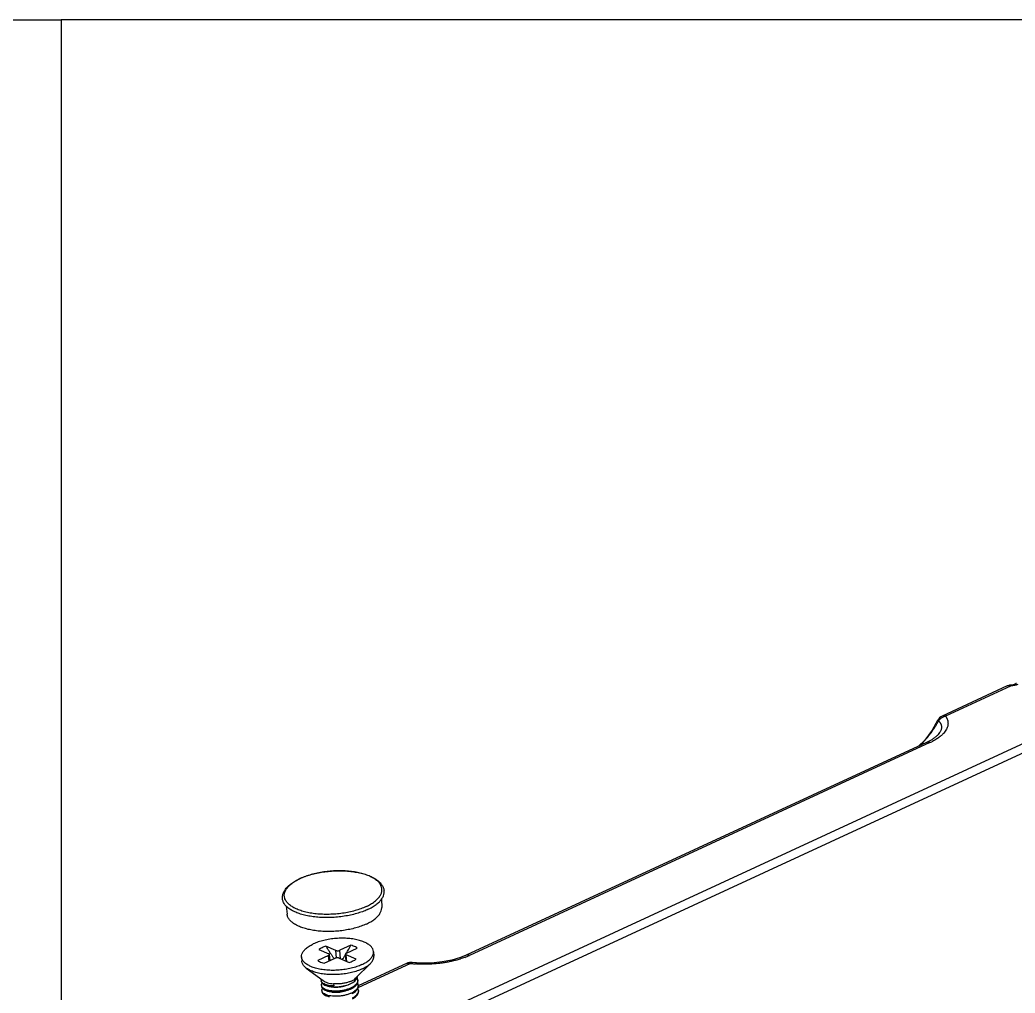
# Model space of a CAD drawing. Header units: millimetres. Extents: x -308 to 1490, y -1725 to -1095.
# Drawn here: x 112.5 to 216, y -1196.3 to -1095.1 of the extents above; entities that cross this region are included whole.
import ezdxf

# ---------------------------------------------------------------- set-up
doc = ezdxf.new("R2010")
doc.units = ezdxf.units.MM

# ---------------------------------------------------------------- blocks, each defined once
blk = doc.blocks.new('*u3')
for p, q in [((-7.841926209011262, 79.28991156120628), (-14.60310339221132, 76.16480682590645)), ((-7.486574532911277, 79.27746485050648), (-14.24774807821132, 76.15236179670637)), ((-7.237287653211297, 79.42579183790644), (-7.52957564241126, 79.37641283670655)), ((-15.08442817551122, 75.69113273350649), (-15.64478592911132, 74.68450867750653)), ((-2.20502394271125, 75.12699955690641), (-67.11675751611119, 45.12394528500636)), ((-15.64478592911132, 74.68450867750653), (-16.42774072041129, 73.63964465530648)), ((-2.14414351661128, 74.19881922940658), (-66.97865842411125, 44.23145643730641)), ((-16.42774072041129, 73.63964465530648), (-17.06548311631127, 73.02334396850642)), ((-15.76390428531136, 73.65410667150627), (-16.23420925841128, 73.40757148790635)), ((-15.7632418174112, 73.6545042878065), (-15.76389552771127, 73.65411386970663)), ((-16.23420842211135, 73.40756967640664), (-64.12117817001126, 51.27358448990663)), ((-15.87928201661134, 73.39492675420661), (-63.76542933231121, 51.26132166160642)), ((-72.92229488741123, 57.10717890760634), (-72.89459969351128, 56.26073638870639)), ((-82.83616673141125, 56.40200344530649), (-82.74213677811133, 55.5544507600066)), ((-79.43424802351126, 51.87963682440659), (-78.40043889051128, 51.43845945360636)), ((-77.66372893181119, 51.77897645500661), (-78.69753806471124, 52.22015382590644)), ((-77.6080355894112, 51.00246022420652), (-77.66372893181119, 51.77897645500661)), ((-76.10935234651129, 52.31790729160639), (-77.24076995831126, 51.79495123820652)), ((-77.17777927341126, 50.91669026230647), (-77.24076995831126, 51.79495123820652)), ((-76.56761667191131, 51.50768351380657), (-75.43619906011122, 52.03063956720644)), ((-81.23395323391128, 51.11063516530658), (-81.20184758881123, 50.66299540320642)), ((-78.41950589221119, 51.25012403590654), (-79.55092350401128, 50.72716798250644)), ((-78.87777021761121, 50.43990025810649), (-77.74635260581135, 50.96285631150658)), ((-78.37796398931118, 50.67091724940656), (-78.41950589221119, 51.25012403590654)), ((-78.27632766051124, 50.7178948931064), (-78.32222052201132, 51.3577658420063)), ((-77.32339363231131, 50.97883109460645), (-76.28958449941126, 50.53765372380644)), ((-76.61294706951128, 50.67564848900656), (-76.66490204211118, 51.40004170770635)), ((-76.5382293006113, 50.64376273000653), (-76.58668367361133, 51.31934809610652)), ((-75.55287454071117, 50.87817072520647), (-76.58668367361133, 51.31934809610652)), ((-73.75316933021122, 51.64717238440653), (-73.72106368511129, 51.19953262230638)), ((-80.73980779991132, 49.94312130630647), (-78.99406481911137, 48.64004599330656)), ((-74.07564104771131, 50.42108906250633), (-75.6175536647113, 48.8822163231066)), ((-69.90405380111133, 50.42728761900639), (-75.36992155421126, 47.90089188420643)), ((-70.25940528851129, 50.4397344169065), (-75.33444668861125, 48.09398374630655)), ((-79.20455579021132, 48.67560608590657), (-79.19813466121127, 48.58607813350636)), ((-75.39502855861133, 48.67886775300644), (-75.38860742961128, 48.58933980060647)), ((-79.16602901611122, 48.13843837150625), (-79.15960788701136, 48.04891041900646)), ((-77.90575555951136, 48.30749751650637), (-77.8897027369112, 48.08367763550632)), ((-75.35650178451124, 48.14170003860636), (-75.3500806555113, 48.05217208620638)), ((-79.12750224191132, 47.60127065700635), (-79.12108111291127, 47.5117427046066)), ((-75.31797501041126, 47.60453232410646), (-75.31155388141133, 47.51500437170648)), ((-75.31055660661127, 47.47105602560646), (-75.31155388141133, 47.51500437170648))]:
    blk.add_line(p, q)
for points in [[(-6.894904684811308, 79.54783827380652), (-6.883834633811261, 79.55873397050641), (-6.907427813711251, 79.54346845400642), (-7.022053779911289, 79.4906536823064), (-7.237287653211297, 79.42579183790644)], [(-64.12117884421127, 51.27358594580642), (-64.69032938421128, 51.04232563920641), (-65.59032556021134, 50.7746259312064), (-66.61330378141122, 50.57741961840657), (-67.71532476681125, 50.46828413240655), (-68.84372206871126, 50.45850379380636), (-69.72523827401119, 50.52541943260644)]]:
    blk.add_lwpolyline(points)
for centre, radius, start, end in [((-7.422779885411273, 78.38381037270642), 0.9983336611, 96.1570888175007, 114.8392523710055), ((-14.18334481881129, 75.25693697100633), 1.0002385597, 114.8161561426982, 154.272422920997), ((-22.5274697096113, 79.22011165320646), 8.2884230839, 315.6398993286039, 317.6894096312935), ((-18.65807062801127, 79.41080533990635), 6.626647818099999, 294.7926413206986, 296.7085956341033), ((-22.00256480061125, 78.70006598000646), 7.5495406851, 311.6389267926995, 315.6764512896011), ((-78.71473404221126, 53.37727150340652), 6.4656046636, 114.3614848537005, 114.8063857754011), ((-78.79734525841127, 53.67447332670645), 6.148826999, 114.8059643790029, 115.2631591188958), ((-90.86116934431129, 60.06673250440645), 16.6631284322, 329.101008828196, 332.2879802693964), ((-66.9650331346113, 58.20523321520659), 7.6456113003, 290.7072812749961, 294.7392249338994), ((-69.83961471161126, 49.53125837390644), 1.0007761235, 93.83586663630196, 114.8008165915032), ((-69.83986740791124, 49.53336309160659), 0.998659222, 83.4128575330988, 93.82947946139835), ((-68.53204575481129, 62.32085753520641), 11.972443837, 263.4196096679012, 263.8792795146996), ((-68.49648865781126, 62.66680830050655), 12.3202156187, 263.8864047812023, 265.9085438350978), ((-78.89602235301129, 48.69718674380647), 0.3089585281, 184.0022208003937, 196.4988034203008), ((-75.84937072771129, 48.64549630510646), 0.4553752409, 354.6323066271988, 4.156696126099454), ((-78.89943681551131, 48.69662465400643), 0.3055253266, 196.5795819776938, 199.8138505635046), ((-78.84575377771125, 48.16317760460652), 0.3209273365, 184.4257844474038, 200.3068860518978), ((-78.8467059071113, 48.16274009590643), 0.3198825579, 200.2925780924042, 201.5050866555989), ((-75.84236902241128, 48.6451501100064), 0.448371961, 353.2117217723971, 354.5926531297047), ((-75.8037450430113, 48.10797514580645), 0.4482741573, 353.214565086501, 354.5653888145033), ((-75.81087476401126, 48.10833470690659), 0.4554059943, 354.6053102539955, 4.189629418501874), ((-78.80857755771126, 47.62542962430643), 0.3194907593, 184.2861203359014, 200.2978388860075), ((-78.81309815751126, 47.62388245730654), 0.3147141887, 200.3191588437046, 200.625259156007), ((-75.79041278001125, 47.57449633420651), 0.4737277602, 348.0080360983011, 353.1362703861935), ((-75.76468466941128, 47.57119351290658), 0.4477893697999999, 353.1624272392003, 355.7283076876992), ((-75.76861809551133, 47.57114702910644), 0.4517085342, 355.7713503824996, 4.249640451407283)]:
    blk.add_arc(centre, radius, start, end)
for points, start_tangent, end_tangent in [([(-7.689342055811267, 79.32242364950662), (-7.841879167311276, 79.28981471220641)], (-0.9999839821326517, -0.005659989233610534), (-0.9099495776121356, -0.414718900224593)), ([(-7.486574532911277, 79.27746485050648), (-7.689342055811267, 79.32242364950662)], (-0.9197507172618276, 0.3925030166716608), (-0.9999839821315744, -0.005659989423951784)), ([(-7.486574532911277, 79.27746485050648), (-7.524405329511183, 79.37465057800637), (-7.526874555611244, 79.37305123450642)], (-0.2169818653087395, 0.9761756348768085), (-0.7459414769568758, -0.6660114961135393)), ([(-7.078471246011304, 79.3461668978066), (-7.486574532911277, 79.27746485050648)], (-0.9739241092433167, -0.2268740386968338), (-0.9941930345758458, -0.1076113841601855)), ([(-6.749073690211276, 79.44430416960631), (-7.078471246011304, 79.3461668978066)], (-0.9370369230958877, -0.3492303033171546), (-0.973924109233051, -0.2268740387409027)), ([(-16.39812543211133, 73.64076617670662), (-16.21698873551122, 73.8460993571066), (-16.05643984231131, 74.03920823620638), (-15.91417616631134, 74.2195533824065), (-15.78791098581132, 74.38729629130648), (-15.67576948041119, 74.54266929980645), (-15.57621165131127, 74.68592172100648), (-15.48764868401122, 74.81778462090642), (-15.40836911131123, 74.93957813840643), (-15.33694187211131, 75.0524786902065), (-15.27258833601127, 75.15687469460636), (-15.21488927411133, 75.25271439740641), (-15.16310019461127, 75.34060434060643), (-15.11577315051136, 75.42251814730639), (-15.07116004081126, 75.50117518190655), (-15.02773599751117, 75.57912049370634), (-14.98476586231129, 75.65763767890644)], (0.6732796732681902, 0.7393879100741905), (0.4767823007611577, 0.8790214091140769)), ([(-14.24774807821132, 76.15236179670637), (-14.21484519951127, 76.10224819260657), (-14.18104793321129, 76.04630068130655), (-14.14639552071128, 75.98284555990631), (-14.11159929681128, 75.91058239440645), (-14.07800497231131, 75.82856689060645), (-14.04760995091124, 75.73647476560654), (-14.02280894351134, 75.63434577080648), (-14.00617690071135, 75.52198161270644), (-14.00053934861126, 75.39920813900653), (-14.00902052011133, 75.26526356440627), (-14.03556865081123, 75.11865268350653), (-14.08533322671133, 74.95785986480632), (-14.16500695111131, 74.78138459390652), (-14.28330263251132, 74.58782216480631), (-14.45090934151131, 74.37682781890635), (-14.67901337231126, 74.15027552550646), (-14.98091675041132, 73.90955828710639), (-15.37439884011133, 73.65611112470651), (-15.67970376011135, 73.49119453290655)], (0.563349480455846, -0.826218713701238), (-0.8931811324727005, -0.4496970809275778)), ([(-15.08199080261124, 75.6919305471065), (-14.98477643911133, 75.65761862820636)], (-0.3109277204721669, 0.9504335603512654), (0.9249469305585932, -0.3800962715552954)), ([(-14.98477643911133, 75.65761862820636), (-14.78755068671126, 75.88652766700648), (-14.53399329621129, 76.05673275860636), (-14.24775171611122, 76.15236011520642)], (0.5423758795837906, 0.8401359445028583), (0.98250058761896, 0.1862594838616235)), ([(-14.98476586231129, 75.65763767890644), (-14.9497908698113, 75.62308704010638), (-14.91335543891137, 75.5840390936064), (-14.87533071081134, 75.53915127740652), (-14.83623394291124, 75.48730001930653), (-14.79720566751121, 75.42756585700636), (-14.76005851601121, 75.35944979050646)], (0.7248728752648458, -0.688882656702341), (0.4401346408461494, -0.8979317891283453)), ([(-14.24775171611122, 76.15236011520642), (-14.45031331681128, 76.19731894870642), (-14.60305410571129, 76.1647118856065)], (-0.9197507173209392, 0.3925030165331446), (-0.9099496799732936, -0.4147186756302405)), ([(-14.76005851601121, 75.35944979050646), (-14.72702134541123, 75.28272016860637), (-14.70050798731131, 75.19690996110648), (-14.68330438821135, 75.10132845110638), (-14.67835188441131, 74.99508952170663), (-14.68928627421133, 74.8767610459065), (-14.72087045431124, 74.74487941430652), (-14.7793034994113, 74.59799101990643), (-14.87264637811131, 74.43473705580641), (-15.01082096221126, 74.25468404620642), (-15.20502323591131, 74.05872556670647), (-15.46803107231131, 73.84780177960647), (-15.76323901791125, 73.65449959980651)], (0.4401346408972349, -0.8979317891033051), (-0.85855744617034, -0.5127173798745894)), ([(-15.87928201661134, 73.39492675420661), (-16.01974368511128, 73.43536570170636), (-16.15100651491127, 73.43374963930637), (-16.23418648941129, 73.40752183440645)], (-0.9197507173217401, 0.3925030165312681), (-0.9090277689848938, -0.4167355458973312)), ([(-81.38174527761134, 59.2671861663066), (-80.87758775411135, 59.4720320950064), (-80.28029789261132, 59.6643202845064), (-79.64583801711126, 59.8209182649066), (-78.98427203091137, 59.94006169050635), (-78.30611644331134, 60.02026582660642), (-77.6221566515112, 60.06043410110647), (-76.94326607641119, 60.05990931200631), (-76.28019929661127, 60.01848006420641), (-75.64340396291118, 59.93633726350663), (-75.04288149921126, 59.81397974140646), (-74.48817920991132, 59.65208632060649), (-73.98867878511123, 59.45146357760632), (-73.55443001251126, 59.21349406890658), (-73.19703565501118, 58.9419171037066), (-72.92758196161128, 58.64532538530648), (-72.74960200311125, 58.33425374290664), (-72.65916622141117, 58.01602032430651)], (0.9109567398250089, 0.4125019008045794), (0.1495291042883003, -0.9887573246104115)), ([(-72.90291391431128, 57.86793506980644), (-72.87903606801126, 58.06351709420642), (-72.91876866221128, 58.36734489470655), (-73.05229328291125, 58.66051231160645), (-73.27712261911131, 58.93755819070657), (-73.58906852561131, 59.1933216915063), (-73.9823200404112, 59.42303842390652), (-74.44955163191128, 59.6224291997064), (-74.9820596596112, 59.78777974620652), (-75.56992450641133, 59.91600989540666), (-76.20219536251125, 60.00473096230644), (-76.86709421821126, 60.05229024140635), (-77.5522352658113, 60.05780179310659), (-78.24485562391123, 60.02116294780649), (-78.93205308591132, 59.94305621780632), (-79.60102646311134, 59.8249365837064), (-80.23931404731127, 59.66900439080655), (-80.83502574851127, 59.47816436070661), (-81.37706458481125, 59.25597148230645)], (0.212950546984113, 0.9770629787987912), (-0.9077262347786271, -0.4195629663049599)), ([(-83.22565706691125, 57.25816985210645), (-83.18864227661129, 57.55786621060633), (-83.07807390991138, 57.86370259210662), (-82.88876827511126, 58.17101118370647), (-82.6212546530113, 58.47021461260647), (-82.28275787371126, 58.75214639680644), (-81.8821326406113, 59.01169222770659), (-81.4273995191113, 59.24629950440658)], (0.006893039470127825, 0.9999762427212275), (0.9077262347742936, 0.4195629663143357)), ([(-82.9619530216113, 57.14268127900641), (-82.98871531321129, 57.22279671470642), (-83.0284479074113, 57.52662451520655), (-82.97364833211122, 57.8354529621065), (-82.82533739951123, 58.14352916580629), (-82.5862778619113, 58.44511424950633), (-82.2609229460113, 58.73459025380635), (-81.85533339831125, 59.00656478840642), (-81.4215198463113, 59.23520899710638)], (-0.3541694311116385, 0.9351812733722048), (0.9043494320417038, 0.4267928124580448)), ([(-74.36890676671123, 56.03381355210649), (-73.88978132891123, 56.28240476690644), (-73.47989840881132, 56.5527932382065), (-73.14627121681133, 56.84035254440641), (-72.89460820671115, 57.14016246600659), (-72.7292154023113, 57.44709317210663), (-72.6529227204112, 57.75589299320654), (-72.65919948101123, 58.01601592210636)], (0.9077262347737743, 0.4195629663154589), (-0.1485707595914196, 0.9889017794474984)), ([(-74.36890676671123, 56.03381355210649), (-74.90907675311132, 55.81127305850646), (-75.50104882991127, 55.6185910156064), (-76.13469419081127, 55.45906426660645), (-76.7991709878113, 55.3354223584065), (-77.48310983891122, 55.24978083830638), (-78.17480836061122, 55.20360505650638), (-78.86243139951125, 55.19768509340656), (-79.53421353471128, 55.23212224130657), (-80.17866038761122, 55.30632727090642), (-80.78474529401126, 55.41903051360646), (-81.34209797291123, 55.56830358570642), (-81.84118196561133, 55.75159238360652), (-82.2734578066113, 55.96576078510634), (-82.63152913631131, 56.20714430950648), (-82.90926925511121, 56.47161281780654), (-83.10192595251124, 56.75464118040645), (-83.2062028190112, 57.05138670360657), (-83.2255716857112, 57.2581710557065)], (-0.9077262347804623, -0.4195629663009894), (0.006151576076582243, 0.9999810788768826)), ([(-74.53041939061131, 56.33417012710652), (-75.0724582269113, 56.11197724870635), (-75.6681699281113, 55.92113721860642), (-76.30645751241127, 55.76520502570656), (-76.97543088961129, 55.64708539160642), (-77.66262835151133, 55.56897866160648), (-78.35524870961126, 55.53233981630638), (-79.04038975721119, 55.53785136800639), (-79.70528861291132, 55.58541064710653), (-80.33755946901124, 55.67413171400631), (-80.92542431581126, 55.80236186320644), (-81.45793234351117, 55.96771240970656), (-81.92516393501126, 56.16710318550645), (-82.31841544981125, 56.39681991790644), (-82.63036135631137, 56.6525834187064), (-82.85519069251131, 56.92962929780651), (-82.9619530216113, 57.14268127900641)], (-0.9077262347766397, -0.4195629663092593), (-0.3541694311092038, 0.935181273373127)), ([(-74.53041939061131, 56.33417012710652), (-74.0521505771112, 56.58357682100632), (-73.64656102941126, 56.85555135560662), (-73.32120611351115, 57.14502735990641), (-73.08214657591134, 57.44661244360645), (-72.93383564331134, 57.75468864730647), (-72.90291391431128, 57.86793506980644)], (0.9077262347718492, 0.4195629663196241), (0.2129505469842504, 0.9770629787987614)), ([(-74.49758508561126, 54.52654762400653), (-74.03326884031117, 54.76867835960638), (-73.63951158391126, 55.03271856280662), (-73.32364826881133, 55.31374966420663), (-73.09156283121126, 55.6065365859065), (-72.94757858341131, 55.90562526180656), (-72.89437767981121, 56.20544423560659), (-72.89464436261119, 56.26064639660649)], (0.907726234774465, 0.4195629663139647), (-0.03374384834072752, 0.9994305141925366)), ([(-74.49758508561126, 54.52654762400653), (-75.02381098641126, 54.31083679330641), (-75.60214395011121, 54.12556415240647), (-76.22181072761123, 53.97418097980653), (-76.87126809951133, 53.85950725770635), (-77.53841790361128, 53.78367914060641), (-78.21083240141127, 53.74810916280649), (-78.87598578311133, 53.75345992570647), (-79.52148749971127, 53.79963175470652), (-80.1353130756113, 53.88576455600651), (-80.70602810161131, 54.01025383840647), (-81.2230012367113, 54.17078060220638), (-81.67660224951123, 54.36435453760646), (-82.05838141151128, 54.58736972820634), (-82.36122689911122, 54.83567182320644), (-82.57949727391133, 55.10463542420644), (-82.70912657191127, 55.38925024840637), (-82.74202655021122, 55.55449078430638)], (-0.9077262347763131, -0.4195629663099663), (-0.1106450718294012, 0.9938599841425687)), ([(-73.7531883382112, 51.64724464710662), (-73.75463442471118, 51.6646501105065), (-73.83886309711124, 51.94613819290635), (-74.03413792451124, 52.2103911445065), (-74.33452558011129, 52.44937977310656), (-74.73089893691122, 52.65584253020643), (-75.2112143911113, 52.82350614940651), (-75.76087780071123, 52.94727625640644), (-76.36318792101122, 53.02339215920642), (-76.99984386401127, 53.04954111460643), (-77.65150116081122, 53.02492859980657), (-78.29835953441125, 52.9503024537064), (-78.9207645203112, 52.82793015380639), (-79.49980465801127, 52.66152992070647), (-80.01788610601125, 52.45615774120643)], (-0.07038361616953978, 0.9975199980826946), (-0.907726234781047, -0.4195629662997244)), ([(-81.2339342259113, 51.11056290260649), (-81.20311141121124, 51.38332777930646), (-81.06102187951137, 51.67336369840632), (-80.8105368628112, 51.95445260160659), (-80.45926722151125, 52.2180537450065), (-80.01788610601125, 52.45615774120643)], (-0.07038361616348499, 0.9975199980831219), (0.9077262347675887, 0.4195629663288417)), ([(-79.10151370881135, 52.06509642050651), (-79.2784422355113, 51.97531710790645), (-79.43424802351126, 51.87963682440659)], (-0.907726234832134, -0.4195629661891975), (-0.8275538554119002, -0.5613863343481921)), ([(-78.69753806471124, 52.22015382590644), (-78.90658525901131, 52.14719427760656), (-79.10151370881135, 52.06509642050651)], (-0.9533105131987204, -0.3019918300629875), (-0.9077262347913931, -0.4195629662773406)), ([(-78.69753806471124, 52.22015382590644), (-78.60664820871125, 52.07176764920632), (-78.51224444091122, 51.92070919310663), (-78.41438879551129, 51.76735464490639), (-78.31508820881129, 51.61504008310658), (-78.21763919121122, 51.46877112910647), (-78.12562221921121, 51.33356788320634), (-78.0417133017113, 51.21276643840656), (-77.96596491911123, 51.10579186030645), (-77.89706289061132, 51.01024935200644), (-77.83349913321126, 50.92365742240645), (-77.83290194481128, 50.92285114890637)], (0.518583866461798, -0.8550267676777915), (0.595227362390406, -0.8035573327782904)), ([(-77.66372893181119, 51.77897645500661), (-77.60393062961123, 51.76015219820647), (-77.53314581311133, 51.7495724847065), (-77.45619835041134, 51.74795830440644), (-77.37833208401128, 51.75541966120636), (-77.30485347131128, 51.77144807570653), (-77.24076995831126, 51.79495123820652)], (0.919750717267531, -0.3925030166582961), (0.907726234764637, 0.4195629663352274)), ([(-75.43619906011122, 52.03063956720644), (-75.62511153001128, 52.14204295560648), (-75.85117909891119, 52.23851714270631), (-76.10935234651129, 52.31790729160639)], (-0.8197221895183406, 0.5727613220279962), (-0.9682881072883911, 0.2498362289258016)), ([(-74.96923645811125, 50.30164980850645), (-75.48731790611123, 50.09627762900641), (-76.0663580438113, 49.92987739580644), (-76.68876302971125, 49.80750509600648), (-77.33562140331128, 49.73287894980649), (-77.98727870011135, 49.70826643510645), (-78.62393464311128, 49.73441539050646), (-79.22624476341127, 49.81053129330644), (-79.7759081730112, 49.93430140030659), (-80.25622362721128, 50.10196501950645), (-80.65259698401132, 50.30842777660655), (-80.95298463961126, 50.5474164052066), (-81.14825946701126, 50.81166935680653), (-81.23248813941132, 51.09315743920661), (-81.2339342259113, 51.11056290260649)], (-0.907726234781047, -0.4195629662997244), (-0.07038361616953978, 0.9975199980826946)), ([(-79.55092350401128, 50.72716798250644), (-79.36201103411122, 50.61576459410639), (-79.13594346521131, 50.51929040700634), (-78.87777021761121, 50.43990025810649)], (0.8197221895183406, -0.5727613220279962), (0.9682881072883911, -0.2498362289258016)), ([(-78.41950589221119, 51.25012403590654), (-78.36918466441125, 51.27950024450638), (-78.33605503031117, 51.31274755930644), (-78.32237471981125, 51.34760023070658), (-78.32233531361123, 51.35772245960652)], (0.9077262347509473, 0.4195629663648451), (-0.08150144487561058, 0.9966732235207225)), ([(-78.32233531361123, 51.35772245960652), (-78.32907602331125, 51.38168310660649), (-78.3557022582113, 51.4126734955064), (-78.40043889051128, 51.43845945360636)], (-0.08150144487493705, 0.9966732235207775), (-0.919750717303145, 0.3925030165748419)), ([(-77.32339363231131, 50.97883109460645), (-77.38319193451127, 50.99765535140659), (-77.45397675101117, 51.00823506500637), (-77.53092421371127, 51.0098492452064), (-77.60879048011134, 51.00238788850652), (-77.68226909281123, 50.98635947400635), (-77.74635260581135, 50.96285631150658)], (-0.919750717267531, 0.3925030166582961), (-0.907726234764637, -0.4195629663352274)), ([(-76.99302893251127, 50.8378045524064), (-76.97559776611126, 50.86320989930664), (-76.88966654071123, 50.99085089870641), (-76.80406843931132, 51.12178870630646), (-76.71986233231132, 51.25413596270641), (-76.66108833281123, 51.34854763610656)], (0.5670406281315692, 0.823689823931409), (0.52515150453453, 0.8510087527664564)), ([(-76.56761667191131, 51.50768351380657), (-76.61793789971125, 51.4783073052065), (-76.65106753381133, 51.44505999040666), (-76.66474784431125, 51.41020731900653), (-76.66478725051127, 51.40008509010659)], (-0.9077262347509473, -0.4195629663648451), (0.08150144487561058, -0.9966732235207225)), ([(-76.66478725051127, 51.40008509010659), (-76.65804654081126, 51.37612444310662), (-76.63142030591132, 51.34513405410644), (-76.58668367361133, 51.31934809610652)], (0.08150144487493705, -0.9966732235207775), (0.919750717303145, -0.3925030165748419)), ([(-75.88560885531126, 50.6927111292066), (-75.70868032861131, 50.78249044180666), (-75.55287454071117, 50.87817072520647)], (0.907726234832134, 0.4195629661891975), (0.8275538554119002, 0.5613863343481921)), ([(-74.96923645811125, 50.30164980850645), (-74.52785534261125, 50.53975380470638), (-74.1765857013113, 50.80335494810652), (-73.92610068461124, 51.08444385130633), (-73.78401115291126, 51.37447977040665), (-73.7531883382112, 51.64724464710662)], (0.9077262347675887, 0.4195629663288417), (-0.07038361616348499, 0.9975199980831219)), ([(-74.07560991861124, 50.42105783430634), (-73.89399503951131, 50.63680408930645), (-73.75190550781122, 50.9268400083065), (-73.72107752931129, 51.19953164700655)], (0.7082303176721664, 0.7059814566473984), (-0.07027970499283653, 0.997527324470924)), ([(-64.26159299911137, 51.05353526370641), (-64.74760556311128, 50.88513168430654), (-65.21916106411129, 50.7487485192064), (-65.67302522281125, 50.63921303860661), (-66.10425658061126, 50.55298780180647), (-66.50871717981136, 50.4867442685063), (-66.88421985961122, 50.43710259240652), (-67.22973417611126, 50.40106453730641), (-67.54566835761125, 50.37598377090649), (-67.83389369451129, 50.3595767360066), (-68.09675087681126, 50.34998432120642), (-68.33603051621128, 50.34572710670636), (-68.55309561551121, 50.34559206170661), (-68.74990807351128, 50.34857311530641), (-68.92913348701131, 50.35388064690642), (-69.09276753991128, 50.36090119490655), (-69.2414150163113, 50.36909565190626), (-69.37552027541119, 50.37798930900635)], (-0.9349905040772101, -0.35467274674754), (-0.9974415624152124, 0.07148656913504661)), ([(-63.76542933231121, 51.26132166160642), (-63.90589106331129, 51.30176062090641), (-64.03715388661135, 51.30014453780632), (-64.12075935651126, 51.27372130180652)], (-0.9197507029967715, 0.3925030500989065), (-0.9084606949866711, -0.4179702928012165)), ([(-80.73984768511127, 49.94306782910644), (-80.92087899451121, 50.0997766432065), (-81.11615382191121, 50.36402959480642), (-81.20038249431127, 50.64551767710645), (-81.20183374461124, 50.66299637860652)], (-0.8015996661584507, 0.5978611671740027), (-0.07027970494322695, 0.9975273244744192)), ([(-74.93713081301121, 49.85401004650657), (-75.45521226101118, 49.64863786690648), (-76.03425239871126, 49.48223763380656), (-76.65665738461121, 49.35986533390633), (-77.30351575821123, 49.28523918780638), (-77.9551730550113, 49.2606266730063), (-78.59182899801135, 49.2867756284063), (-79.19413911831134, 49.36289153120651), (-79.74380252791127, 49.48666163830649), (-80.22411798211124, 49.65432525750657), (-80.62049133891128, 49.8607880145064), (-80.73984768511127, 49.94306782910644)], (-0.9077262347788138, -0.419562966304556), (-0.8015996661510034, 0.5978611671839875)), ([(-76.28958449941126, 50.53765372380644), (-76.08053730521124, 50.61061327210655), (-75.88560885531126, 50.6927111292066)], (0.9533105131987204, 0.3019918300629875), (0.9077262347913931, 0.4195629662773406)), ([(-74.93713081301121, 49.85401004650657), (-74.4957496975112, 50.09211404260645), (-74.14448005621125, 50.35571518600636), (-74.07560991861124, 50.42105783430634)], (0.9077262347950098, 0.4195629662695156), (0.7082303176557695, 0.7059814566638474)), ([(-70.2593610295113, 50.43963731310646), (-70.10675957811122, 50.47224652640648), (-69.9040536124113, 50.42728770630629)], (0.9099392342927948, 0.4147415941217408), (0.9197507172620366, -0.392503016671171)), ([(-69.9040536124113, 50.42728770630629), (-69.79137962461118, 50.51604433470652), (-69.72552701301129, 50.52342057920646)], (0.597714634616592, 0.8017089344426404), (0.9956919417468917, -0.0927230130027318)), ([(-79.20422743801123, 48.67562294020649), (-79.20034354761128, 48.75177573410656), (-79.19244810841133, 48.78560435000645)], (-0.07062488833688618, 0.9975029449316942), (0.2789203108072055, 0.9603142507633697)), ([(-76.05404181241124, 48.59489628830647), (-75.79990364241132, 48.7353398097066), (-75.61755543561128, 48.88221809740662)], (0.9077262347434162, 0.419562966381139), (0.7077592416079875, 0.7064537181716056)), ([(-76.03798898991136, 48.37107640730642), (-75.80120337651124, 48.5168604315063), (-75.61730841561132, 48.67714956100644), (-75.49275596221128, 48.84691241030646), (-75.43192877301135, 49.02078727330627), (-75.42678062001119, 49.06953458650651)], (0.8851818360423712, 0.4652452225876769), (0.05249563831768144, 0.9986211533697947)), ([(-75.46889953371124, 48.90037921280646), (-75.41467645201124, 48.78222867910654), (-75.39519333061128, 48.67850391120646)], (0.5225156819360153, -0.8526296746718008), (0.07196085087830383, -0.9974074573316919)), ([(-79.19791038671121, 48.58609333180652), (-79.1911707256113, 48.53991666830643), (-79.1276149953112, 48.40722858330628), (-79.00197580471126, 48.28597804420633), (-78.81857023351131, 48.18083211060639), (-78.5836825262113, 48.09590941870647), (-78.40224433461117, 48.05220960070665)], (0.06761143453563628, -0.9977117288676293), (0.9805263459243568, -0.1963875885799011)), ([(-77.8897027369112, 48.08367763550632), (-78.22125339261129, 48.11082299980649), (-78.5215403460113, 48.16710701720649), (-78.77497800911124, 48.2487849317065), (-78.97564442831128, 48.3527042109065), (-79.11618486671125, 48.47427712720651), (-79.18687469311135, 48.59306215260631)], (-0.9993753566500443, 0.03533973005834615), (-0.3387468827875926, 0.9408775421922287)), ([(-79.16572414931125, 48.13841237460656), (-79.16527322361128, 48.19001375940638), (-79.11395943301136, 48.33931967910644), (-79.0927802380113, 48.37245802740654)], (-0.07604587948549275, 0.9971043196242197), (0.5706723404058172, 0.821177861303961)), ([(-79.15938361251119, 48.04892561730639), (-79.15264395151121, 48.00274895380653), (-79.08908822121134, 47.87006086880638), (-78.96344903061129, 47.74881032980647), (-78.78004345941122, 47.64366439610649), (-78.54515575211121, 47.55874170430661), (-78.36371756041126, 47.51504188630634)], (0.06761143453563628, -0.9977117288676293), (0.9805263459243568, -0.1963875885799011)), ([(-76.00588334481131, 47.92343664520649), (-76.2999614287113, 47.79181888290645), (-76.63102188811126, 47.68528686730633), (-76.98882403831135, 47.60676450500659), (-77.35698531991125, 47.55938098040633), (-77.72243193141117, 47.5440964788063), (-78.07252375931125, 47.56104454640649), (-78.3892426101113, 47.60848891590649), (-78.66413891881132, 47.68408779650645), (-78.88781292261126, 47.78507636000654), (-79.05118060771133, 47.90808767140652), (-79.14431984931127, 48.04547632370645)], (-0.8851818360288846, -0.4652452226133366), (-0.3665908331319372, 0.9303822660947662)), ([(-79.12717478681134, 47.60155179210642), (-79.1260598275112, 47.65906421800628), (-79.07306003651127, 47.80614376590643), (-79.05418088571128, 47.8353494734065)], (-0.07421939300890097, 0.9972419373960315), (0.5709339643752394, 0.8209959855704371)), ([(-78.9940895969113, 48.64006554080652), (-78.79336436191124, 48.52105042120638), (-78.53435123011127, 48.42197061400657), (-78.23525789951123, 48.35038489390649), (-77.90575555951136, 48.30749751650637)], (0.8014310153111718, -0.5980872241548922), (0.9966108420450254, -0.08226074105127874)), ([(-78.40224433461117, 48.05220960070665), (-78.30535008971128, 48.03463992680645), (-77.99308978901126, 47.9996481115063), (-77.65757386181122, 47.99266359500643), (-77.31026648851116, 48.01446224410643), (-76.96303339281121, 48.06483974990647), (-76.62773776901122, 48.14261858450641), (-76.39934524421119, 48.21472467870649)], (0.9805263459275518, -0.19638758856395), (0.9423901444002876, 0.3345157929563343)), ([(-78.36371756041126, 47.51504188630634), (-78.2668233156113, 47.49747221230655), (-77.95456301481136, 47.46248039710645), (-77.61904708771135, 47.45549588050653), (-77.2717397144113, 47.47729452970634), (-76.92450661871135, 47.52767203550638), (-76.58921099491135, 47.60545087000651), (-76.36081847011133, 47.6775569643064)], (0.9805263459275518, -0.19638758856395), (0.9423901444002876, 0.3345157929563343)), ([(-78.17167572901121, 48.00575615740649), (-78.02413342661134, 47.98137983710649), (-77.74543459901133, 47.96041847360652), (-77.44698702131132, 47.96759703220641), (-77.14191661061136, 48.00338605630645), (-76.8436393110112, 48.06700317920649), (-76.61955464851121, 48.13633580630631)], (0.9800090089271145, -0.1989531161396944), (0.9416091034517599, 0.3367080282630241)), ([(-76.05404181241124, 48.59489628830647), (-76.37301500481135, 48.47230833290655), (-76.73394559261124, 48.37893251770629), (-77.12105917741133, 48.31884981380654), (-77.51743703791124, 48.29468612360643), (-77.90575555951136, 48.30749751650637)], (-0.9077262347737671, -0.4195629663154743), (-0.9966108420476265, 0.08226074101976517)), ([(-76.39934524421119, 48.21472467870649), (-76.31583629531121, 48.24568810060646), (-76.03798898991136, 48.37107640730642)], (0.9423901443879776, 0.334515792991014), (0.885181836048029, 0.4652452225769121)), ([(-76.36081847011133, 47.6775569643064), (-76.27730952121124, 47.70852038610656), (-75.99946221581126, 47.83390869280652)], (0.9423901443879776, 0.334515792991014), (0.885181836048029, 0.4652452225769121)), ([(-75.39714027861123, 48.59215217590645), (-75.44817286031116, 48.42359941630639), (-75.57050750241137, 48.24556562280645), (-75.76006728251127, 48.07583563600656), (-76.00588334481131, 47.92343664520649)], (-0.1181632963425879, -0.9929941769202144), (-0.8851818360292851, -0.4652452226125746)), ([(-75.99946221581126, 47.83390869280652), (-75.76516942321132, 47.97788385930653), (-75.58244829131127, 48.13608100180636), (-75.45755975671125, 48.30365092390639), (-75.39479533641122, 48.47542525080644), (-75.38872601181129, 48.58933150920643)], (0.885181836009458, 0.4652452226502978), (-0.06975118821917695, 0.9975644198456624)), ([(-75.35861078821131, 48.05501086200638), (-75.4108285045113, 47.88401249370645), (-75.53402253401123, 47.70612493430644), (-75.7217928239113, 47.53848175310645), (-75.96735657071122, 47.38626893080641)], (-0.118115599532034, -0.9929998515343235), (-0.8851818360181675, -0.4652452226337269)), ([(-75.96093544161135, 47.29674097830639), (-75.72664264911123, 47.44071614490645), (-75.54392151711124, 47.59891328730646), (-75.41903298261127, 47.76648320950653), (-75.35626856231124, 47.93825753630654), (-75.35019923771131, 48.05216379470653)], (0.885181836009458, 0.4652452226502978), (-0.06975118821917695, 0.9975644198456624)), ([(-75.43072422021123, 48.36379054230656), (-75.37607391071128, 48.24481723770646), (-75.3566857435112, 48.14160561280642)], (0.5234572827728041, -0.8520519192585114), (0.07253034791830378, -0.9973662058796908)), ([(-75.31815146621125, 47.60461963980651), (-75.34036827051136, 47.71643383360652), (-75.39202792601122, 47.82636875030653)], (-0.07356592864714377, 0.9972903559857998), (-0.5232321775762444, 0.8521901714692687)), ([(-79.12085683841133, 47.51175790290654), (-79.1141171773113, 47.46558123940645), (-79.05056144711125, 47.33289315430648), (-78.92492225651131, 47.21164261530657), (-78.74151668531124, 47.10649668170663), (-78.50662897801135, 47.02157398980648), (-78.32519078631128, 46.97787417180643)], (0.06761143453563628, -0.9977117288676293), (0.9805263459243568, -0.1963875885799011)), ([(-75.96735657071122, 47.38626893080641), (-76.26157187941135, 47.25459894950654), (-76.5960655669112, 47.14716193200638), (-76.9517677733113, 47.06934260890648), (-77.31506409371127, 47.02250368450632), (-77.68037791861127, 47.0069217924065), (-78.03459517631131, 47.02393512360641), (-78.35657712511124, 47.07254917820637), (-78.62962979411122, 47.14834801440657), (-78.85188196481135, 47.24941290110655), (-79.01508030041123, 47.3734067169064), (-79.10764053051128, 47.51302303700641)], (-0.8851818360251463, -0.4652452226204492), (-0.352254870440404, 0.9359041116754507)), ([(-78.13314938381131, 47.46858632620661), (-77.9935312720113, 47.44526095900642), (-77.71562007231137, 47.42347568710647), (-77.41757690671125, 47.42979694020642), (-77.11250998241132, 47.46473280460646), (-76.81383509071122, 47.52753827520655), (-76.58102821321131, 47.59916903950648)], (0.9800161888571486, -0.1989177457591697), (0.9416124918419627, 0.3366985524280882)), ([(-75.92882979651131, 46.84910121630651), (-75.68286056031116, 47.00161326300645), (-75.49214448701127, 47.17269537900643), (-75.36848526631138, 47.35475071260635), (-75.32702329821132, 47.47606778690647)], (0.885181836005425, 0.4652452226579709), (0.2072035697894874, 0.9782978486465628)), ([(-75.92240866751126, 46.75957326390653), (-75.71333102141125, 46.88565175100644), (-75.54367932591128, 47.02321214030644), (-75.4179718845113, 47.16898098710635), (-75.33956349131131, 47.31946751200644), (-75.31055660661127, 47.47105602560646)], (0.8851818360457943, 0.4652452225811642), (0.02603554648545454, 0.9996610177051037))]:
    blk.add_spline(points, degree=3, dxfattribs=dict(start_tangent=start_tangent, end_tangent=end_tangent))
blk = doc.blocks.new('*u5')
at = {"layer": 'Defpoints', "color": 2}
for points in [[(0, 297.1561468871089), (-212.4723195997783, 297.1561468871089), (-212.4723195997783, 0), (0, 0)], [(0, 297.1561468871093), (212.4723195997783, 297.1561468871093), (212.4723195997783, 0), (0, 0)]]:
    blk.add_lwpolyline(points, close=True, dxfattribs=at)
blk.add_blockref('*u3', (-106.236159799889, 148.5780734435543))

msp = doc.modelspace()

# ---------------------------------------------------------------- block references
for p in [(-95.72897806474293, -1392.218027108963), (329.2156611348137, -1392.218027108963)]:
    msp.add_blockref('*u5', p)

doc.saveas('drawing.dxf')
